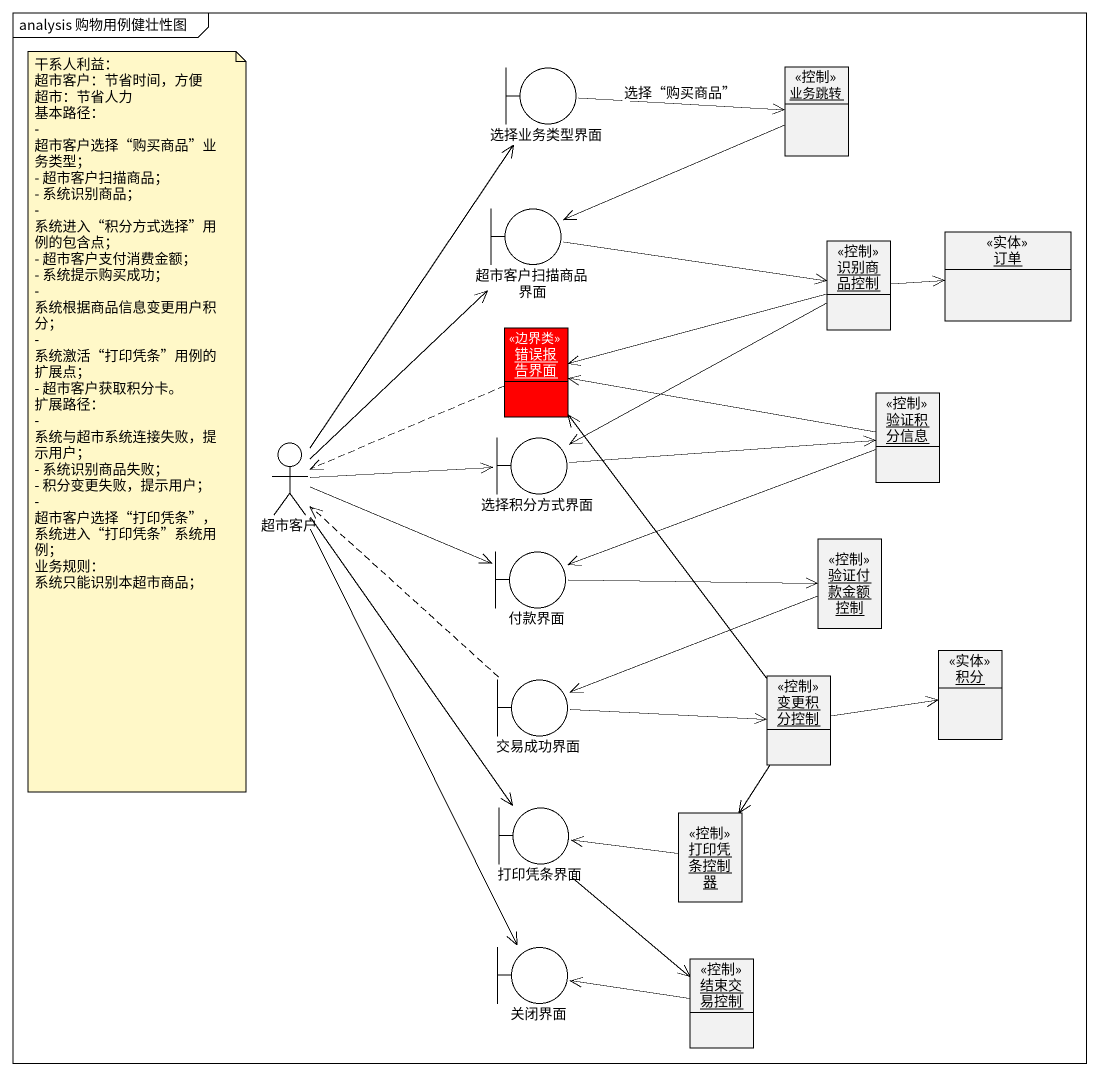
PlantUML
@startuml
mainframe analysis 购物用例健壮性图
allowmixing
hide circle
hide empty members
boundary 选择业务类型界面
object 业务跳转 <<控制>>
boundary 超市客户扫描商品界面
object 识别商品控制 <<控制>>
object 订单 <<实体>>
object 错误报告界面 <<边界类>> #FF0000
boundary 选择积分方式界面
object 验证积分信息 <<控制>>
actor 超市客户
boundary 付款界面
object 验证付款金额控制 <<控制>>
object 积分 <<实体>>
boundary 交易成功界面
object 变更积分控制 <<控制>>
boundary 打印凭条界面
object 打印凭条控制器 <<控制>>
boundary 关闭界面
object 结束交易控制 <<控制>>
选择业务类型界面 -right-> 业务跳转 : 选择“购买商品”
业务跳转 -left-> 超市客户扫描商品界面
超市客户扫描商品界面 -right-> 识别商品控制
识别商品控制 -right-> 订单
识别商品控制 -left-> 错误报告界面
识别商品控制 --> 选择积分方式界面
错误报告界面 .left.> 超市客户
选择积分方式界面 -right-> 验证积分信息
验证积分信息 -left-> 错误报告界面
验证积分信息 -left-> 付款界面
超市客户 -up-> 选择业务类型界面
超市客户 -up-> 超市客户扫描商品界面
超市客户 -right-> 选择积分方式界面
超市客户 -right-> 付款界面
超市客户 --> 打印凭条界面
超市客户 --> 关闭界面
付款界面 -right-> 验证付款金额控制
验证付款金额控制 -left-> 交易成功界面
交易成功界面 .up.> 超市客户
交易成功界面 -right-> 变更积分控制
变更积分控制 -up-> 错误报告界面
变更积分控制 -right-> 积分
变更积分控制 --> 打印凭条控制器
打印凭条界面 --> 结束交易控制
打印凭条控制器 -left-> 打印凭条界面
结束交易控制 -left-> 关闭界面
note as N1
  干系人利益：
  超市客户：节省时间，方便
  超市：节省人力
  基本路径：
  - 超市客户选择“购买商品”业务类型；
  - 超市客户扫描商品；
  - 系统识别商品；
  - 系统进入“积分方式选择”用例的包含点；
  - 超市客户支付消费金额；
  - 系统提示购买成功；
  - 系统根据商品信息变更用户积分；
  - 系统激活“打印凭条”用例的扩展点；
  - 超市客户获取积分卡。
  扩展路径：
  - 系统与超市系统连接失败，提示用户；
  - 系统识别商品失败；
  - 积分变更失败，提示用户；
  - 超市客户选择“打印凭条”，系统进入“打印凭条”系统用例；
  业务规则：
  系统只能识别本超市商品；
end note
@enduml
